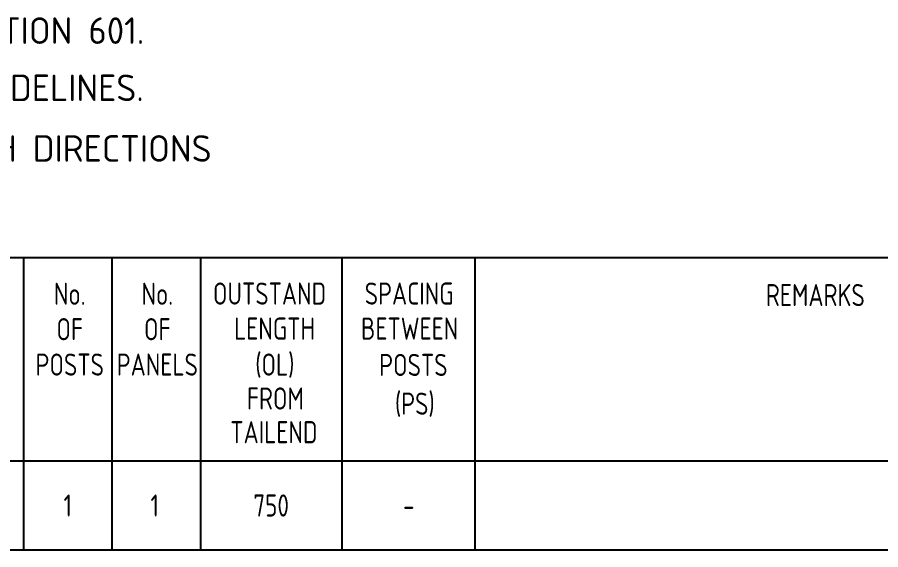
# Model space of a CAD drawing. Header units: inches. Extents: x 0 to 420, y 0 to 297.
# Drawn here: x 226.1 to 323.7, y 4.5 to 64.7 of the extents above; entities that cross this region are included whole.
import ezdxf
from ezdxf.enums import TextEntityAlignment as Align

# ---------------------------------------------------------------- set-up
doc = ezdxf.new("R2010")
doc.units = ezdxf.units.IN
doc.header["$MEASUREMENT"] = 0
for name, color, linetype in [('L25', 1, 'Continuous'), ('T25', 1, 'Continuous'), ('TBLK18', 4, 'Continuous'), ('TBLK25', 1, 'Continuous'), ('TBLK35', 3, 'Continuous'), ('TBLK50', 7, 'Continuous')]:
    doc.layers.add(name, color=color, linetype=linetype)
doc.styles.add('ISO', font='iso3098b.shx')

# ---------------------------------------------------------------- blocks, each defined once
blk = doc.blocks.new('A3BBLK')
at = {"layer": 'TBLK50'}
blk.add_line((13, 4.5), (415.5, 4.5), dxfattribs=at)
blk = doc.blocks.new('TBLK NO LA')
blk.add_blockref('A3BBLK', (0, 0))
at = {"layer": 'TBLK18', "style": 'ISO'}
blk.add_attdef('MR_DIRECTORATE', text='', height=1.5, dxfattribs=at).set_placement((381.5, 68.119), align=Align.CENTER)
for tag, p in [('STREET_NAME', (355.514, 62.1)), ('SUBURB_POSTCODE', (388.488, 62.1)), ('TELEPHONE_NO.', (368.306, 59.836)), ('FAX_NO.', (393.555, 59.836))]:
    blk.add_attdef(tag, p, '', height=1.5, dxfattribs=at)
at = {"layer": 'TBLK25', "style": 'ISO'}
for tag, height, p in [('MR_BRANCH', 2, (381.5, 65.199)), ('ROAD_SECTION', 1.75, (384, 29.876)), ('SLK', 1.75, (384, 26.821)), ('CHAINAGE', 1.75, (384, 19.919)), ('LOCAL_AUTHORITY', 1.75, (384, 17.019))]:
    blk.add_attdef(tag, text='', height=height, dxfattribs=at).set_placement(p, align=Align.CENTER)
for tag, p, height in [('FILE_NUMBER', (371.773, 54.237), 2.5), ('DESIGNED_/_DRAWN', (371.773, 49.487), 2), ('VERIFIED', (371.773, 44.487), 2), ('APPROVED', (371.773, 39.487), 2)]:
    blk.add_attdef(tag, p, '', height=height, dxfattribs=at)
at = {"layer": 'TBLK35', "style": 'ISO', "width": 0.9}
for tag, p in [('ROAD_PROJECT&NUMBER', (384, 32.945)), ('DRAWING_DESCRIPTION', (384, 23.002))]:
    blk.add_attdef(tag, text='', height=2.5, dxfattribs=at).set_placement(p, align=Align.CENTER)
at = {"layer": 'TBLK50', "style": 'ISO'}
blk.add_attdef('MRWA_DRG_NUMBER', (356.288, 6.085), '', height=5, dxfattribs=at)

msp = doc.modelspace()

# ---------------------------------------------------------------- linework, layer by layer
at = {"layer": 'L25'}
for p, q in [((226.8125005, 14.5000003), (226.8125005, 4.5000003)), ((236.8125005, 14.5000003), (236.8125005, 4.5000003)), ((246.8125005, 14.5000003), (246.8125005, 4.5000003)), ((262.8125005, 14.5000003), (262.8125005, 4.5000003)), ((277.8125005, 14.5000003), (277.8125005, 4.5000003))]:
    msp.add_line(p, q, dxfattribs=at)
at = {"layer": 'TBLK50'}
for p, q in [((352.5000005, 37.5000003), (13.0000005, 37.5000003)), ((226.8125005, 37.5000003), (226.8125005, 14.5000003)), ((236.8125005, 37.5000003), (236.8125005, 14.5000003)), ((246.8125005, 37.5000003), (246.8125005, 14.5000003)), ((262.8125005, 37.5000003), (262.8125005, 14.5000003)), ((277.8125005, 37.5000003), (277.8125005, 14.5000003)), ((352.5000005, 14.5000003), (13.0000005, 14.5000003))]:
    msp.add_line(p, q, dxfattribs=at)

# ---------------------------------------------------------------- block references
at = {"layer": 'L25'}
msp.add_blockref('TBLK NO LA', (0.0000007, 0.0000002), dxfattribs=at)

# ---------------------------------------------------------------- texts
at = {"layer": 'L25', "style": 'ISO', "width": 0.8}
for s, p in [('No.', (232.0355261, 33.4359144)), ('No.', (241.9357125, 33.4359144)), ('REMARKS', (316.3249554, 33.2914615)), ('OF', (232.0355261, 29.4359144)), ('OF', (241.9357125, 29.4359144)), ('POSTS', (232.0355261, 25.4359144)), ('PANELS', (241.9357125, 25.4359144)), ('1', (231.8105335, 9.5000003)), ('1', (241.6439354, 9.5000003)), ('750', (254.8040557, 9.5000003)), ('-', (270.3665594, 9.5000003))]:
    msp.add_text(s, height=2.5, dxfattribs=at).set_placement(p, align=Align.MIDDLE)
at = {"layer": 'T25', "color": 3, "style": 'ISO'}
for s, p in [('5. MATERIALS : ALL SIGN MATERIALS AND MANUFACTURE TO BE IN ACCORDANCE WITH MAIN ROADS SPECIFICATION 601. ', (22.2764467, 61.6874012)), ('6. POSTS AND STIFFENERS: TO BE DESIGNED IN ACCORDANCE WITH MAIN ROADS SIGN STRUCTURAL DESIGN GUIDELINES.', (22.1418716, 55.2207022)), ('7. SIGNS TO BE INSTALLED AT THE START OF A SECTION OF ROAD WHERE OVERTAKING IS PERMITTED IN BOTH DIRECTIONS', (22.191783, 48.3658759))]:
    msp.add_text(s, height=3, dxfattribs=at).set_placement(p)
at = {"layer": 'T25', "style": 'ISO', "width": 0.8}
for s, p in [('OUTSTAND', (248.2221303, 32.2081843)), ('SPACING', (265.3864148, 32.2110456)), ('LENGTH', (250.6163127, 28.2488205)), ('BETWEEN', (264.9621708, 28.2516819)), ('(OL)', (253.0023686, 24.1827173)), ('POSTS', (267.0188607, 24.1402472)), ('FROM', (252.062738, 20.3457134)), ('(PS)', (268.7955272, 19.7620363)), ('TAILEND', (250.1823857, 16.538729))]:
    msp.add_text(s, height=2.5, dxfattribs=at).set_placement(p)

doc.saveas('drawing.dxf')
